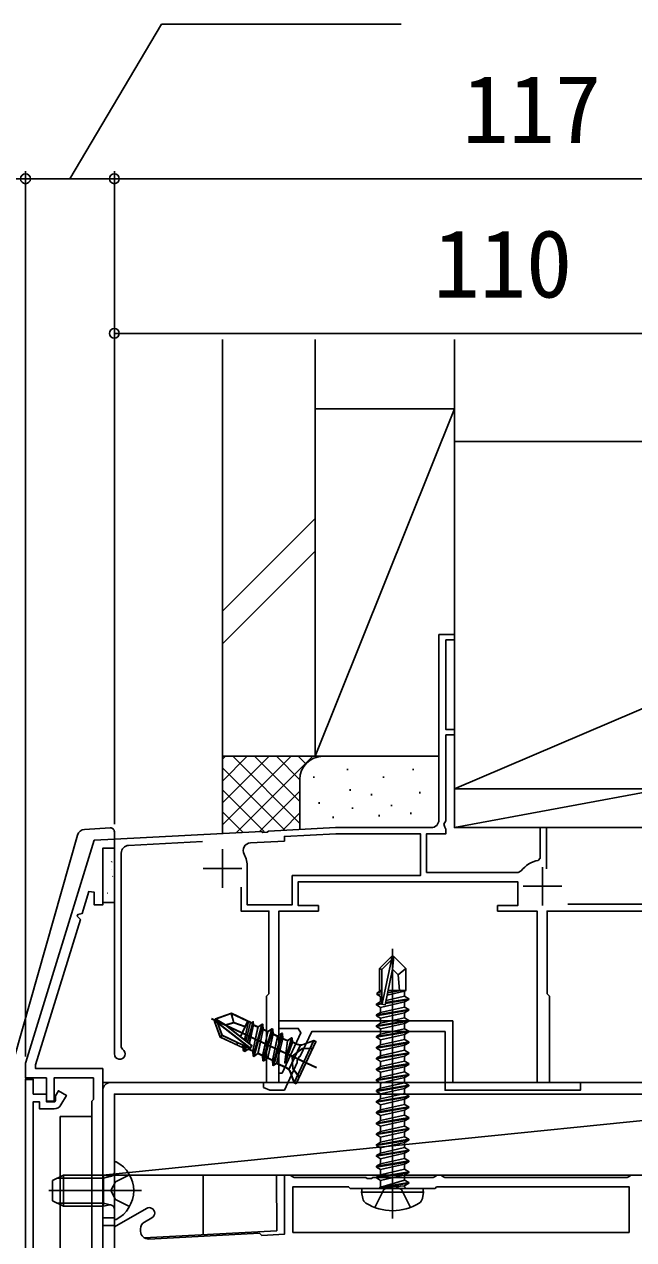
# Model space of a CAD drawing. Units: millimetres, scale not verified. Extents: x -525 to 525, y -783 to 778.
# Drawn here: x -85.7 to -6.8, y 431.9 to 589.2 of the extents above; entities that cross this region are included whole.
import ezdxf
from ezdxf.enums import TextEntityAlignment as Align

# ---------------------------------------------------------------- set-up
doc = ezdxf.new("R2010")
doc.units = ezdxf.units.MM
doc.header["$LTSCALE"] = 4
for name, color, linetype in [('0-2_YKK_11', 7, 'Continuous'), ('0-3_YKK_11E', 7, 'Continuous'), ('0-4_YKK_12', 2, 'Continuous'), ('0-5_YKK_13', 4, 'Continuous'), ('0-6_YKK_D', 6, 'Continuous'), ('0-8_YSS_K', 3, 'Continuous')]:
    doc.layers.add(name, color=color, linetype=linetype)
doc.styles.add('ＭＳ ゴシック', font='')
doc.styles.get('ＭＳ ゴシック').set_extended_font_data('MS Gothic')

msp = doc.modelspace()

# ---------------------------------------------------------------- linework, layer by layer
at = {"layer": '0-2_YKK_11'}
for p, q in [((-70.1, 434.135), (-69.132, 434.694)), ((-70.6, 432.932), (-70.6, 433.269))]:
    msp.add_line(p, q, dxfattribs=at)
for points in [[(-75.5, 421.9), (-75.5, 454), (-84.2, 454), (-84.2, 454.504), (-78.4, 473.314), (-78.793, 473.737), (-78.725, 473.958), (-78.162, 474.086), (-77.281, 476.944), (-76.6, 476.841), (-76.6, 475.2), (-75.5, 475.2), (-75.5, 482.52), (-74, 482.598), (-74, 483.7), (-76.6, 483.564), (-85.456, 454.844)], [(-85.5, 454.549), (-85.5, 452.8), (-82.8, 452.8), (-82.8, 449.8), (-81.8, 449.8), (-81.8, 452.8), (-76.7, 452.8), (-76.7, 450), (-76.9, 449.8), (-76.9, 429.8), (-76.7, 429.6), (-76.7, 421.9), (-81.8, 421.9), (-81.8, 424.5), (-82.8, 424.5), (-82.8, 420.7), (-74, 420.7), (-74, 421.9), (-75.5, 421.9)], [(-85.5, 420.7), (-85.5, 452.6), (-84.5, 452.6), (-84.5, 450.7), (-82.8, 450.7), (-82.8, 449.7), (-81.72, 449.7), (-81.609, 449.891), (-81.609, 450.191), (-81.609, 450.491), (-81.239, 451.132), (-80.2, 450.532), (-80.911, 449.3)], [(-81.777, 448.8), (-83.7, 448.8), (-83.7, 449.7), (-84.5, 449.7), (-84.5, 424.5), (-83.7, 424.5), (-83.7, 425.5), (-80.022, 425.5), (-79.608, 425.739), (-79.174, 425.384)], [(-6.66, 440.2), (-7.14, 440.2), (-7.4, 440.05), (-7.66, 439.9), (-31.24, 439.9), (-31.5, 440.05), (-31.76, 440.2), (-32.24, 440.2), (-32.5, 440.05), (-32.76, 439.9), (-40.542, 439.9), (-40.725, 439.78), (-41.275, 439.78), (-41.458, 439.9), (-50.74, 439.9), (-51, 440.05), (-51.26, 440.2), (-52, 440.2), (-52, 432.553), (-54.915, 432.4), (-55.2, 432.685), (-69.548, 431.933)], [(-69.832, 435.906), (-74, 433.5), (-74, 398.9)]]:
    msp.add_lwpolyline(points, dxfattribs=at)
msp.add_lwpolyline([(-50.9, 432.8), (-7.4, 432.8), (-7.4, 438.7), (-32.3, 438.7), (-32.5, 438.5), (-43.5, 438.5), (-43.7, 438.7), (-50.9, 438.7)], close=True, dxfattribs=at)
for centre, radius, start, end in [((-84.5, 454.549), 1, 162.86303, 179.99991), ((-81.777, 449.8), 1, 270, 330.00002), ((-69.482, 435.3), 0.7, 299.99998, 120), ((-69.6, 433.269), 1, 119.99998, 180), ((-69.6, 432.932), 1, 179.99999, 272.99998)]:
    msp.add_arc(centre, radius, start, end, dxfattribs=at)
at = {"layer": '0-3_YKK_11E'}
for p, q in [((-72.152, 482.896), (-62.585, 483.397)), ((-60, 482.4), (-60, 477.4)), ((-18.6, 480.1), (-18.6, 475.1)), ((-62.5, 479.9), (-57.5, 479.9)), ((-21.1, 477.6), (-16.1, 477.6))]:
    msp.add_line(p, q, dxfattribs=at)
for points in [[(-21.346, 479.605), (-21.75, 479.4), (-33.6, 479.4), (-33.6, 484.4), (-31.1, 484.4), (-31.1, 484.98), (-31.25, 485.24), (-31.36, 485.65), (-31.1, 486.1), (-31.1, 497.2), (-30, 497.2), (-30, 497.9), (-31.1, 497.9), (-31.1, 509.5), (-30, 509.5), (-30, 510.2), (-32, 510.2), (-32, 486.2)], [(-33, 485.2), (-45.378, 485.2), (-54.042, 484.746), (-54.219, 484.617), (-54.768, 484.588), (-54.958, 484.698), (-74, 483.7), (-74, 455.9)], [(-18.1, 479.851), (-18.1, 485.2), (-18.9, 485.2), (-18.9, 481.251), (-19.151, 480.955)], [(-51, 479), (-34.4, 479), (-34.4, 484.4), (-45.357, 484.4), (-52, 484.052), (-52, 483.451), (-56.384, 483.221)], [(-72.95, 456.506), (-73.1, 456.766), (-73.1, 481.897)], [(-56.8, 480.1), (-56.8, 475.2), (-51, 475.2), (-51, 479)], [(-57.6, 477.5), (-57.6, 474.4), (-54, 474.4), (-54, 463.7), (-54.3, 463.4), (-54.3, 452.2), (-52.7, 452.2), (-52.7, 474.4), (-47.6, 474.4), (-47.6, 475.1), (-50.2, 475.1), (-50.2, 478.2), (-21.8, 478.2), (-21.8, 475.1), (-24.4, 475.1), (-24.4, 474.4), (-19.3, 474.4), (-19.3, 452.2), (-17.7, 452.2), (-17.7, 463.4), (-18, 463.7), (-18, 474.4), (-3.9, 474.4)], [(-3.8, 475.3), (-15.314, 475.3)]]:
    msp.add_lwpolyline(points, dxfattribs=at)
for centre, radius, start, end in [((-33, 486.2), 1, 270.00001, 359.99999), ((-56.332, 482.223), 1, 93.00001, 208.14459), ((-72.1, 481.897), 1, 93.00003, 180), ((-60.3, 480.1), 3.5, 359.99999, 28.14459), ((-18.6, 477.6), 3.4, 99.33241, 143.86235), ((-73.3, 455.9), 0.7, 180.00001, 60)]:
    msp.add_arc(centre, radius, start, end, dxfattribs=at)
at = {"layer": '0-4_YKK_12'}
for p, q in [((-62.501, 440.151), (-62.501, 432.502)), ((43, 440.2), (-53, 440.2)), ((-52.983, 433.001), (-52.999, 440.2)), ((-74, 424.398), (-74, 433.7)), ((-52.997, 433), (-70.157, 432.101))]:
    msp.add_line(p, q, dxfattribs=at)
msp.add_lwpolyline([(-76.9, 447.8), (-81.001, 447.8), (-81.001, 425.5)], dxfattribs=at)
at = {"layer": '0-5_YKK_13'}
for p, q in [((-77.872, 484.963), (-74.531, 485.167)), ((-74, 484.668), (-74, 483.384)), ((-86.962, 455.334), (-78.773, 484.238)), ((-74.382, 480.722), (-74.336, 480.81)), ((-74.375, 479.737), (-74.368, 479.744)), ((-74.238, 478.89), (-74.194, 478.914)), ((-74.881, 476.698), (-74.837, 476.722)), ((-74.53, 475.55), (-74.524, 475.557)), ((-38, 434.6), (-38, 469.5)), ((-39.332, 462.377), (-38.15, 468.076)), ((-38, 466.878), (-37.85, 468.5)), ((-39.7, 466.95), (-39.4, 466.826)), ((-36.3, 466.95), (-37.257, 466.147)), ((-39.4, 463.924), (-40, 463.808)), ((-39.4, 463.691), (-40, 463.592)), ((-39.4, 464.1), (-39.7, 464.1)), ((-39.397, 463.367), (-39.55, 463.332)), ((-38.695, 463.525), (-36.45, 464.032)), ((-36.917, 464.1), (-38.635, 463.817)), ((-38.496, 464.1), (-38.58, 464.084)), ((-38.576, 464.1), (-36.3, 464.1)), ((-35.9, 462.95), (-36.45, 462.632)), ((-60.93, 460.385), (-58.87, 461.134)), ((-60.908, 460.424), (-58.848, 461.174)), ((-40.1, 462.35), (-40.1, 462.25)), ((-40.1, 460.95), (-39.55, 461.268)), ((-39.55, 460.532), (-36.45, 461.232)), ((-61.447, 460.46), (-47.852, 454.121)), ((-61.424, 460.5), (-47.83, 454.16)), ((-56.461, 456.665), (-60.672, 459.933)), ((-56.438, 456.705), (-60.65, 459.973)), ((-56.74, 460.141), (-57.689, 458.107)), ((-56.718, 460.181), (-57.667, 458.147)), ((-56.651, 460.099), (-57.172, 457.706)), ((-56.629, 460.139), (-57.15, 457.746)), ((-56.402, 459.983), (-57.003, 457.575)), ((-56.38, 460.023), (-56.981, 457.614)), ((-56.544, 457.219), (-56.018, 459.639)), ((-56.522, 457.258), (-55.995, 459.678)), ((-56.223, 459.9), (-56.053, 460.041)), ((-56.201, 459.939), (-56.031, 460.081)), ((-54.804, 459.68), (-54.895, 459.722)), ((-54.782, 459.719), (-54.872, 459.761)), ((-40.1, 459.45), (-40.1, 459.55)), ((-39.55, 459.132), (-36.45, 459.832)), ((-35.9, 460.15), (-35.9, 460.25)), ((-60.307, 458.053), (-60.068, 458.272)), ((-60.285, 458.092), (-60.045, 458.312)), ((-55.415, 459.358), (-56.091, 456.252)), ((-55.393, 459.397), (-56.068, 456.292)), ((-54.146, 458.766), (-54.749, 459.047)), ((-54.124, 458.805), (-54.726, 459.086)), ((-53.535, 459.088), (-53.626, 459.13)), ((-53.513, 459.127), (-53.604, 459.17)), ((-52.877, 458.174), (-53.48, 458.455)), ((-52.855, 458.214), (-53.458, 458.495)), ((-52.266, 458.496), (-53.407, 454.394)), ((-52.244, 458.536), (-53.385, 454.433)), ((-51.906, 454.709), (-50.998, 457.905)), ((-51.884, 454.749), (-50.975, 457.944)), ((-50.998, 457.905), (-51.088, 457.947)), ((-50.975, 457.944), (-51.066, 457.986)), ((-40.1, 458.05), (-40.1, 458.15)), ((-39.55, 457.732), (-36.45, 458.432)), ((-35.9, 458.85), (-36.45, 459.168)), ((-58.051, 457.332), (-58.177, 457.06)), ((-58.028, 457.371), (-58.155, 457.099)), ((-57.166, 456.919), (-57.314, 456.326)), ((-57.144, 456.959), (-57.292, 456.366)), ((-56.955, 456.821), (-57.119, 456.235)), ((-56.933, 456.86), (-57.097, 456.275)), ((-56.66, 456.687), (-56.693, 456.533)), ((-56.638, 456.726), (-56.671, 456.573)), ((-51.961, 454.735), (-51.608, 457.583)), ((-51.939, 454.774), (-51.586, 457.622)), ((-49.932, 457.043), (-51.428, 453.835)), ((-49.909, 457.083), (-51.405, 453.875)), ((-50.345, 457.137), (-50.955, 457.421)), ((-50.323, 457.176), (-50.933, 457.461)), ((-48.216, 457.6), (-49.58, 457.103)), ((-48.193, 457.64), (-49.558, 457.143)), ((-40.1, 456.65), (-40.1, 456.75)), ((-39.55, 456.332), (-36.45, 457.032)), ((-35.9, 456.05), (-36.45, 456.368)), ((-35.9, 457.35), (-35.9, 457.45)), ((-54.822, 455.66), (-55.424, 455.941)), ((-54.8, 455.7), (-55.402, 455.981)), ((-54.156, 455.35), (-53.553, 455.069)), ((-54.133, 455.389), (-53.531, 455.108)), ((-40.1, 455.25), (-40.1, 455.35)), ((-39.55, 454.932), (-36.45, 455.632)), ((-53.407, 454.394), (-53.498, 454.436)), ((-53.385, 454.433), (-53.475, 454.476)), ((-53.01, 454.672), (-51.765, 454.092)), ((-52.987, 454.712), (-51.743, 454.131)), ((-51.248, 453.527), (-50.751, 452.162)), ((-51.226, 453.567), (-50.729, 452.202)), ((-40.1, 453.85), (-40.1, 453.95)), ((-39.55, 453.532), (-36.45, 454.232)), ((-35.9, 453.25), (-36.45, 453.568)), ((-35.9, 454.55), (-35.9, 454.65)), ((24.5, 452.2), (-74.5, 452.2)), ((-40.1, 452.45), (-40.1, 452.55)), ((-39.55, 452.132), (-36.45, 452.832)), ((-35.9, 451.75), (-35.9, 451.85)), ((-40.1, 451.05), (-40.1, 451.15)), ((-39.55, 450.732), (-36.45, 451.432)), ((-39.55, 449.332), (-36.45, 450.032)), ((-35.9, 450.45), (-36.45, 450.768)), ((-40.1, 449.65), (-40.1, 449.75)), ((-36.45, 447.968), (-36.45, 448.632)), ((-35.9, 448.95), (-35.9, 449.05)), ((-40.1, 448.25), (-40.1, 448.35)), ((-35.9, 447.65), (-40.1, 446.95)), ((-39.55, 447.268), (-39.55, 447.932)), ((-36.45, 446.568), (-36.45, 447.232)), ((-35.9, 446.25), (-40.1, 445.55)), ((-39.55, 445.868), (-39.55, 446.532)), ((-36.45, 445.168), (-36.45, 445.832)), ((-35.9, 444.85), (-40.1, 444.15)), ((-39.55, 444.468), (-39.55, 445.132)), ((-39.55, 443.068), (-39.55, 443.732)), ((-36.45, 443.768), (-36.45, 444.432)), ((-35.9, 443.45), (-40.1, 442.75)), ((-39.55, 441.668), (-39.55, 442.332)), ((-36.45, 442.368), (-36.45, 443.032)), ((-74, 441.796), (-74, 434.604)), ((-39.55, 440.268), (-39.55, 440.932)), ((-35.9, 441.95), (-35.9, 442.05)), ((-35.9, 440.55), (-35.9, 440.65)), ((-82, 439.5), (-80.6, 440.2)), ((-82, 436.9), (-82, 439.5)), ((-75.4, 439.821), (-81.358, 439.821)), ((-75.4, 440.2), (-80.6, 440.2)), ((-80.6, 436.2), (-80.6, 440.2)), ((-75.4, 436.2), (-75.4, 440.2)), ((-75.4, 440.2), (-74.588, 440.055)), ((-75.4, 439.821), (-74.385, 440.061)), ((-74.458, 438.2), (-73.849, 439.345)), ((-72.034, 440.25), (-73.849, 439.345)), ((-40.1, 439.95), (-40.1, 439.85)), ((-39.55, 439.532), (-36.45, 440.232)), ((-36.45, 439.568), (-39.5, 438.65)), ((-36.45, 438.832), (-35.9, 439.15)), ((-70.5, 438.2), (-82.488, 438.2)), ((-74.458, 438.2), (-73.849, 437.055)), ((-42, 438), (-41.912, 438.5)), ((-35.7, 436.021), (-36.855, 438.337)), ((-36.25, 438.5), (-36.45, 438.7)), ((-80.6, 436.2), (-82, 436.9)), ((-75.4, 436.579), (-81.358, 436.579)), ((-75.4, 436.2), (-80.6, 436.2)), ((-75.4, 436.579), (-74.385, 436.339)), ((-75.4, 436.2), (-74.588, 436.345)), ((-72.034, 436.15), (-73.849, 437.055)), ((-75.5, 434.7), (-74, 434.698)), ((-74, 434.7), (-75.5, 434.7))]:
    msp.add_line(p, q, dxfattribs=at)
for points in [[(-74, 475.52), (-75.5, 475.52), (-75.5, 482.52), (-74, 482.52)], [(-35.9, 461.55), (-36.45, 461.232), (-36.45, 460.568), (-39.55, 459.868), (-39.55, 460.532), (-40.1, 460.85)], [(-30.2, 460.2), (-52.7, 460.2), (-52.7, 459.2), (-50.197, 459.2), (-49.849, 458.653), (-52.298, 453.4), (-52.7, 453.4), (-52.7, 452.2), (-54.7, 452.2), (-54.7, 451.576), (-53.893, 451.2), (-52, 451.2), (-50.334, 454.772), (-50.365, 454.989), (-50.133, 455.488), (-49.947, 455.603), (-48.456, 458.8), (-31.2, 458.8), (-31.2, 451.2), (-13.7, 451.2), (-13.7, 452.2), (-30.2, 452.2)], [(-54.156, 455.35), (-53.48, 458.455), (-53.535, 459.088), (-54.676, 454.986)], [(-54.133, 455.389), (-53.458, 458.495), (-53.513, 459.127), (-54.654, 455.025)], [(-35.9, 458.75), (-36.45, 458.432), (-36.45, 457.768), (-39.55, 457.068), (-39.55, 457.732), (-40.1, 458.05)], [(-50.479, 452.036), (-47.944, 457.473), (-48.216, 457.6), (-50.751, 452.162)], [(-50.457, 452.075), (-47.921, 457.513), (-48.193, 457.64), (-50.729, 452.202)], [(-35.9, 455.95), (-36.45, 455.632), (-36.45, 454.968), (-39.55, 454.268), (-39.55, 454.932), (-40.1, 455.25)], [(-35.9, 453.15), (-36.45, 452.832), (-36.45, 452.168), (-39.55, 451.468), (-39.55, 452.132), (-40.1, 452.45)], [(-35.9, 450.35), (-36.45, 450.032), (-36.45, 449.368), (-39.55, 448.668), (-39.55, 449.332), (-40.1, 449.65)], [(-35.9, 448.95), (-40.1, 448.25), (-39.55, 447.932), (-36.45, 448.632)], [(-35.9, 447.55), (-40.1, 446.85), (-39.55, 446.532), (-36.45, 447.232)], [(-35.9, 446.15), (-40.1, 445.45), (-39.55, 445.132), (-36.45, 445.832)], [(-35.9, 444.75), (-40.1, 444.05), (-39.55, 443.732), (-36.45, 444.432)], [(-35.9, 443.35), (-40.1, 442.65), (-39.55, 442.332), (-36.45, 443.032)], [(-36.45, 440.968), (-35.9, 440.65), (-40.1, 439.95), (-39.55, 440.268)]]:
    msp.add_lwpolyline(points, close=True, dxfattribs=at)
for points in [[(-39.7, 463.981), (-39.7, 466.95), (-38.15, 468.5)], [(-37.1, 464.1), (-37.257, 466.147), (-38, 466.878), (-38.955, 462.276), (-39.4, 462.326), (-39.4, 466.826), (-38.15, 468.076), (-38.15, 468.5), (-37.85, 468.5), (-36.3, 466.95), (-36.3, 464.1), (-36.45, 464.032), (-36.45, 463.368), (-38.84, 462.828)], [(-39.4, 462.701), (-39.55, 462.668), (-40.1, 462.35), (-39.387, 462.469)], [(-39.55, 462.668), (-39.55, 463.332), (-40, 463.592), (-40, 463.808), (-39.7, 463.981)], [(-35.9, 461.55), (-35.9, 461.65), (-36.45, 461.968), (-36.45, 462.632), (-39.55, 461.932), (-39.55, 461.268), (-36.45, 461.968)], [(-38.926, 462.446), (-35.9, 462.95), (-35.9, 463.05)], [(-38.898, 462.55), (-35.9, 463.05), (-36.45, 463.368)], [(-56.223, 459.9), (-58.87, 461.134), (-58.548, 459.93)], [(-56.201, 459.939), (-58.848, 461.174), (-58.525, 459.97)], [(-39.55, 461.932), (-40.1, 462.25), (-39.332, 462.378)], [(-35.9, 461.65), (-40.1, 460.95), (-40.1, 460.85)], [(-57.079, 459.416), (-58.548, 459.93), (-59.628, 459.612), (-56.213, 456.962), (-56.444, 456.583), (-60.068, 458.272), (-60.672, 459.933), (-61.057, 460.113), (-60.93, 460.385), (-59.628, 459.612)], [(-57.344, 456.671), (-60.307, 458.053), (-61.057, 460.113)], [(-57.056, 459.456), (-58.525, 459.97), (-59.606, 459.652), (-56.191, 457.002), (-56.422, 456.622), (-60.045, 458.312), (-60.65, 459.973), (-61.035, 460.152), (-60.908, 460.424), (-59.606, 459.652)], [(-57.322, 456.711), (-60.285, 458.092), (-61.035, 460.152)], [(-57.327, 456.994), (-57.359, 456.844), (-57.314, 456.326), (-57.119, 456.235), (-56.693, 456.533), (-56.091, 456.252), (-56.035, 455.619), (-55.945, 455.577), (-54.804, 459.68), (-54.749, 459.047), (-55.424, 455.941), (-55.945, 455.577)], [(-57.305, 457.034), (-57.337, 456.883), (-57.292, 456.366), (-57.097, 456.275), (-56.671, 456.573), (-56.068, 456.292), (-56.013, 455.659), (-55.922, 455.617), (-54.782, 459.719), (-54.726, 459.086), (-55.402, 455.981), (-55.922, 455.617)], [(-56.79, 457.41), (-56.053, 460.041), (-56.018, 459.639), (-55.415, 459.358), (-54.895, 459.722), (-56.035, 455.619)], [(-56.768, 457.449), (-56.031, 460.081), (-55.995, 459.678), (-55.393, 459.397), (-54.872, 459.761), (-56.013, 455.659)], [(-39.55, 459.868), (-40.1, 459.55), (-35.9, 460.25), (-36.45, 460.568)], [(-35.9, 458.75), (-35.9, 458.85), (-40.1, 458.15), (-39.55, 458.468), (-39.55, 459.132), (-40.1, 459.45), (-35.9, 460.15), (-36.45, 459.832), (-36.45, 459.168), (-39.55, 458.468)], [(-54.676, 454.986), (-54.766, 455.028), (-54.822, 455.66), (-54.146, 458.766), (-53.626, 459.13), (-54.766, 455.028)], [(-54.654, 455.025), (-54.744, 455.067), (-54.8, 455.7), (-54.124, 458.805), (-53.604, 459.17), (-54.744, 455.067)], [(-50.998, 457.905), (-50.955, 457.421), (-51.906, 454.709), (-51.961, 454.735), (-51.088, 457.947), (-51.608, 457.583), (-52.211, 457.864), (-52.266, 458.496), (-52.357, 458.538), (-53.498, 454.436), (-53.553, 455.069), (-52.877, 458.174), (-52.357, 458.538)], [(-50.975, 457.944), (-50.933, 457.461), (-51.884, 454.749), (-51.939, 454.774), (-51.066, 457.986), (-51.586, 457.622), (-52.189, 457.903), (-52.244, 458.536), (-52.335, 458.578), (-53.475, 454.476), (-53.531, 455.108), (-52.855, 458.214), (-52.335, 458.578)], [(-53.385, 454.433), (-52.987, 454.712), (-52.189, 457.903)], [(-53.407, 454.394), (-53.01, 454.672), (-52.211, 457.864)], [(-48.345, 456.613), (-49.704, 456.578), (-51.01, 455.593), (-50.924, 453.96), (-50.078, 452.896)], [(-48.323, 456.653), (-49.681, 456.617), (-50.988, 455.633), (-50.902, 453.999), (-50.056, 452.936)], [(-39.55, 457.068), (-40.1, 456.75), (-35.9, 457.45), (-36.45, 457.768)], [(-35.9, 455.95), (-35.9, 456.05), (-40.1, 455.35), (-39.55, 455.668), (-39.55, 456.332), (-40.1, 456.65), (-35.9, 457.35), (-36.45, 457.032), (-36.45, 456.368), (-39.55, 455.668)], [(-39.55, 454.268), (-40.1, 453.95), (-35.9, 454.65), (-36.45, 454.968)], [(-35.9, 453.15), (-35.9, 453.25), (-40.1, 452.55), (-39.55, 452.868), (-39.55, 453.532), (-40.1, 453.85), (-35.9, 454.55), (-36.45, 454.232), (-36.45, 453.568), (-39.55, 452.868)], [(-75.5, 451.2), (-75.5, 433.7), (-74, 433.7), (-74, 450.7), (24.5, 450.7), (24.5, 452.2)], [(-39.55, 451.468), (-40.1, 451.15), (-35.9, 451.85), (-36.45, 452.168)], [(-35.9, 450.35), (-35.9, 450.45), (-40.1, 449.75), (-39.55, 450.068), (-39.55, 450.732), (-40.1, 451.05), (-35.9, 451.75), (-36.45, 451.432), (-36.45, 450.768), (-39.55, 450.068)], [(-39.55, 448.668), (-40.1, 448.35), (-35.9, 449.05), (-36.45, 449.368)], [(-35.9, 447.55), (-35.9, 447.65), (-36.45, 447.968), (-39.55, 447.268), (-40.1, 446.95), (-40.1, 446.85)], [(-35.9, 446.15), (-35.9, 446.25), (-36.45, 446.568), (-39.55, 445.868), (-40.1, 445.55), (-40.1, 445.45)], [(-35.9, 444.75), (-35.9, 444.85), (-36.45, 445.168), (-39.55, 444.468), (-40.1, 444.15), (-40.1, 444.05)], [(-35.9, 443.35), (-35.9, 443.45), (-36.45, 443.768), (-39.55, 443.068), (-40.1, 442.75), (-40.1, 442.65)], [(-40.1, 441.25), (-40.1, 441.35), (-39.55, 441.668), (-36.45, 442.368), (-35.9, 442.05), (-40.1, 441.35)], [(-36.45, 440.968), (-36.45, 441.632), (-39.55, 440.932), (-40.1, 441.25), (-35.9, 441.95), (-36.45, 441.632)], [(-39.75, 438.5), (-39.55, 438.7), (-39.55, 439.532), (-40.1, 439.85), (-35.9, 440.55), (-36.45, 440.232), (-36.45, 439.568), (-35.9, 439.25), (-35.9, 439.15), (-39.5, 438.55), (-39.5, 438.65), (-35.9, 439.25)], [(-41.858, 437.198), (-42, 438), (-34, 438)], [(-41.912, 438.5), (-34.088, 438.5), (-34, 438), (-34.141, 437.198)], [(-36.855, 438.337), (-38, 438.946), (-39.145, 438.337), (-40.3, 436.021)], [(-36.45, 438.7), (-36.45, 438.832), (-39.5, 438.55)]]:
    msp.add_lwpolyline(points, dxfattribs=at)
for centre, radius, start, end in [((-77.811, 483.965), 1, 93.5, 164.18081), ((-74.5, 484.668), 0.5, 0, 93.5), ((-49.923, 458.043), 1, 245, 289.99999), ((-49.9, 458.083), 1, 245, 289.99999), ((-52.188, 453.185), 1, 19.99999, 64.99998), ((-52.165, 453.225), 1, 19.99999, 64.99998), ((-74.5, 451.2), 1, 89.99998, 180.00002), ((-73.846, 441.796), 0.154, 62.71904, 180), ((-75.7, 438.2), 4.2, 297.28096, 62.71904), ((-74.5, 440.548), 0.5, 259.90904, 0), ((-74.5, 435.852), 0.5, 0, 100.09096), ((-40.972, 437.354), 0.9, 190.00002, 237.9441), ((-38, 442.1), 6.5, 237.9441, 302.0559), ((-35.028, 437.354), 0.9, 302.0559, 349.99998), ((-73.846, 434.604), 0.154, 180, 297.28096)]:
    msp.add_arc(centre, radius, start, end, dxfattribs=at)
at = {"layer": '0-6_YKK_D'}
for p, q in [((-85.5, 455.549), (-85.5, 570.2)), ((-85.5, 455.549), (-85.5, 570.2)), ((-74, 485.668), (-74, 570.2)), ((-74, 485.668), (-74, 570.2)), ((-94, 569.2), (-85.5, 569.2)), ((-74, 569.2), (-85.5, 569.2)), ((-74, 569.2), (43, 569.2)), ((-74, 485.668), (-74, 550.191)), ((-74, 549.191), (36, 549.191))]:
    msp.add_line(p, q, dxfattribs=at)
msp.add_lwpolyline([(-79.75, 569.2), (-67.895, 589.2), (-36.895, 589.2)], dxfattribs=at)
for centre in [(-85.5, 569.2), (-85.5, 569.2), (-74, 569.2), (-74, 569.2), (-74, 549.191)]:
    msp.add_circle(centre, 0.637, dxfattribs=at)
at = {"layer": '0-8_YSS_K'}
for p, q in [((-60, 548.375), (-60, 494.434)), ((-48, 548.375), (-48, 494.434)), ((-30, 535.2), (-30, 548.375)), ((-30, 539.434), (-48, 494.434)), ((-48, 539.434), (-30, 539.434)), ((-48, 539.434), (-48, 494.434)), ((-30, 494.434), (-30, 539.434)), ((-30, 490.2), (75, 535.2)), ((-48, 525.218), (-60, 513.218)), ((-60, 508.976), (-48, 520.976)), ((-48, 494.434), (-60, 494.434)), ((-60, 494.434), (-60, 484.434)), ((-47, 494.434), (-60, 494.434)), ((-60, 485.576), (-51.142, 494.434)), ((-60, 488.404), (-53.971, 494.434)), ((-60, 491.233), (-56.799, 494.434)), ((-60, 494.061), (-59.627, 494.434)), ((-58.686, 494.434), (-50, 485.747)), ((-58.152, 484.595), (-48.314, 494.434)), ((-55.858, 494.434), (-50, 488.576)), ((-53.029, 494.434), (-50, 491.404)), ((-50.201, 494.434), (-49.219, 493.452)), ((-48, 494.434), (-32, 494.434)), ((-47.373, 494.434), (-47.352, 494.413)), ((-32, 494.434), (-47, 494.434)), ((-60, 492.919), (-51.937, 484.856)), ((-43.833, 492.63), (-43.833, 492.83)), ((-35.318, 492.63), (-35.318, 492.83)), ((-50, 491.434), (-50, 484.958)), ((-48.172, 491.629), (-48.172, 491.829)), ((-39.159, 491.629), (-39.159, 491.829)), ((-30, 491.434), (-30, 487.896)), ((-60, 490.091), (-54.625, 484.715)), ((-55.236, 484.683), (-50, 489.919)), ((-43.499, 489.96), (-43.499, 490.16)), ((-40.706, 489.357), (-40.706, 489.557)), ((-34.486, 489.626), (-34.486, 489.826)), ((-3, 490.2), (-30, 490.2)), ((-47.505, 488.291), (-47.505, 488.491)), ((-43.165, 487.623), (-43.165, 487.823)), ((-38.158, 487.957), (-38.158, 488.157)), ((-60, 487.262), (-57.312, 484.575)), ((-52.251, 484.84), (-49.982, 487.108)), ((-45.674, 486.434), (-45.674, 486.634)), ((-39.745, 486.65), (-39.745, 486.85)), ((-35.651, 486.954), (-35.651, 487.154)), ((-75.5, 452.2), (-75.5, 451.2)), ((-75.5, 452.2), (-74.5, 452.2))]:
    msp.add_line(p, q, dxfattribs=at)
for points in [[(-3, 475.392), (75, 490.2), (75, 535.2), (-30, 535.2), (-30, 490.2), (75, 490.2)], [(-3, 485.2), (-30, 485.2), (-30, 490.2)], [(-3, 485.2), (-3, 490.2), (-30, 485.2)], [(-75.5, 440.2), (43, 440.2), (43, 452.2)], [(-75.5, 440.2), (43, 452.2), (24.5, 452.2)]]:
    msp.add_lwpolyline(points, dxfattribs=at)
msp.add_arc((-47, 491.434), 3, 90, 180, dxfattribs=at)

# ---------------------------------------------------------------- texts
at = {"layer": '0-6_YKK_D', "style": 'ＭＳ ゴシック'}
for s, p in [('117', (-28.966, 571.2)), ('110', (-32.705, 551.191))]:
    msp.add_text(s, height=8.798, dxfattribs=at).set_placement(p, align=Align.BOTTOM_LEFT)

doc.saveas('drawing.dxf')
